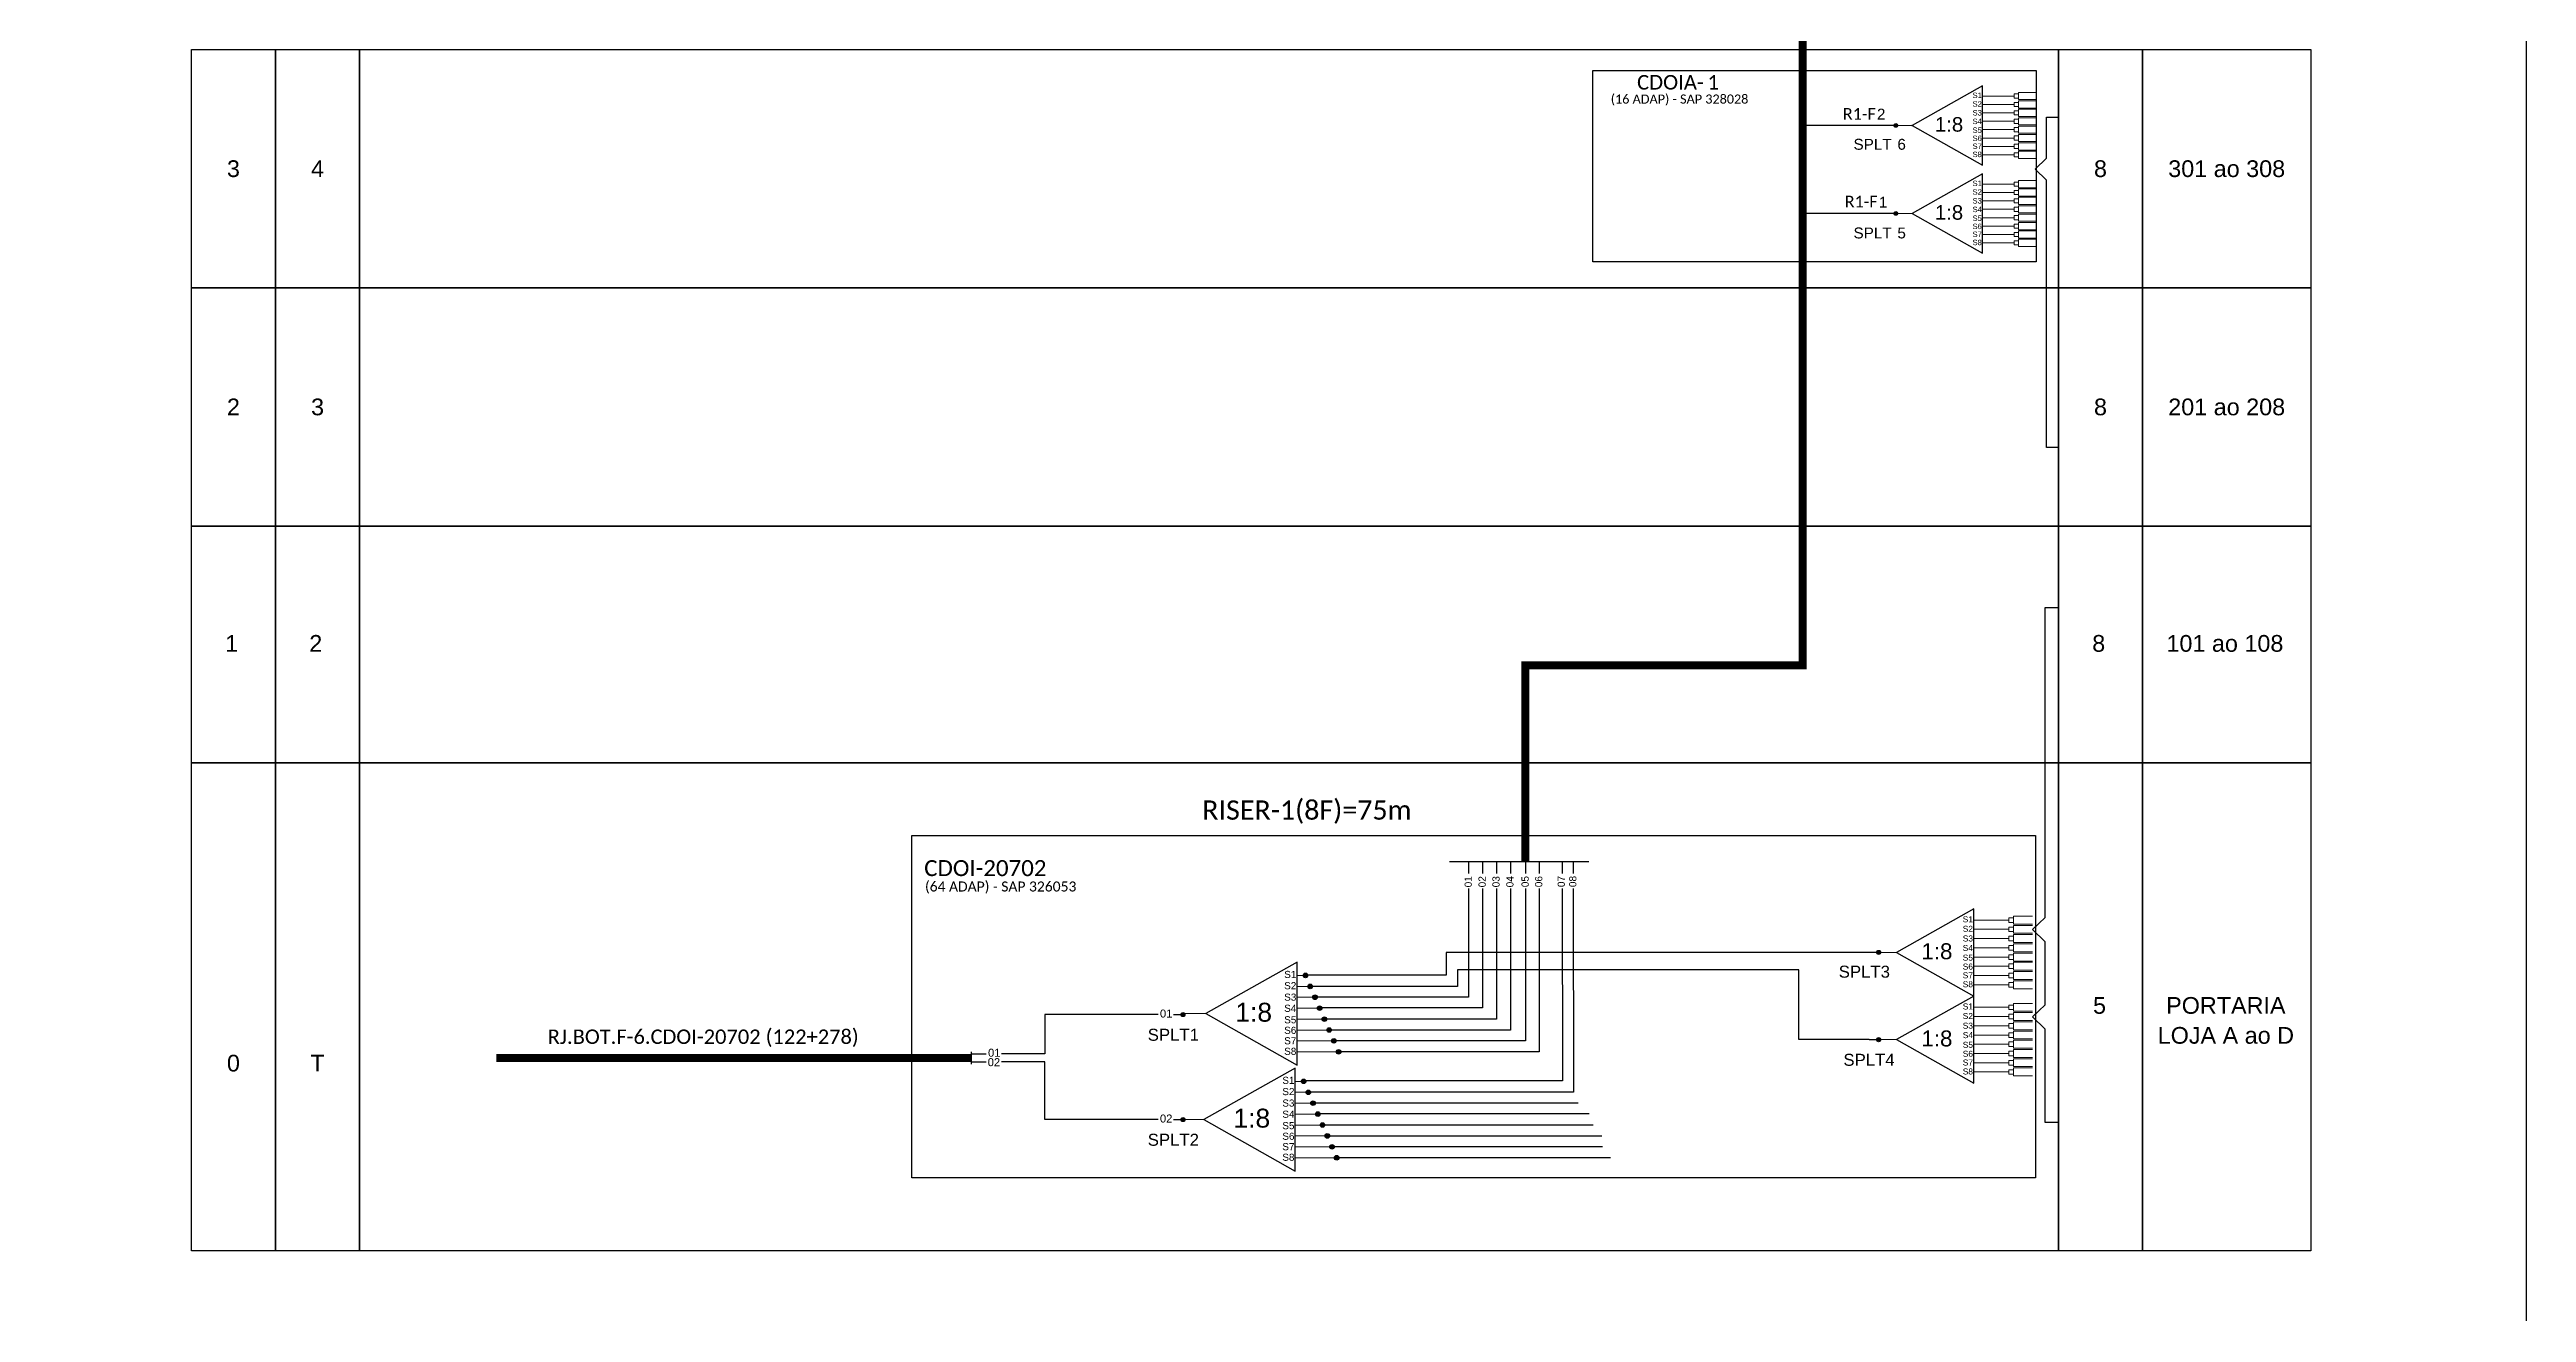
# Model space of a CAD drawing. Extents: x -95 to 749, y 705 to 1978.
# Drawn here: x 510.8 to 749.2, y 946.1 to 1067.6 of the extents above; entities that cross this region are included whole.
import ezdxf
from ezdxf.enums import TextEntityAlignment as Align

# ---------------------------------------------------------------- set-up
doc = ezdxf.new("R2010")
doc.units = 0
doc.styles.add('ARIAL', font='arial.ttf')
doc.styles.get("Standard").update_dxf_attribs({"font": 'arial.ttf'})
doc.styles.add('WMF-Calibri0', font='calibri.ttf')
doc.linetypes.add('RESERVA', pattern='A,0.5,-0.15,["RESERVA",Standard,S=0.18,R=0,X=0,Y=-0.1],-1.3', length=1.95)

# ---------------------------------------------------------------- blocks, each defined once
blk = doc.blocks.new('SPLT_1-8_DIV_DIR')
h = blk.add_hatch(color=3)
h.dxf.hatch_style = 1
edge = h.paths.add_edge_path()
edge.add_arc((12.77, 4.04), 0.242, 0, 360)
h = blk.add_hatch(color=3)
h.dxf.hatch_style = 1
edge = h.paths.add_edge_path()
edge.add_arc((13.27, 2.88), 0.242, 0, 360)
h = blk.add_hatch(color=3)
h.dxf.hatch_style = 1
edge = h.paths.add_edge_path()
edge.add_arc((13.77, 1.73), 0.242, 0, 360)
h = blk.add_hatch(color=3)
h.dxf.hatch_style = 1
edge = h.paths.add_edge_path()
edge.add_arc((14.27, 0.58), 0.242, 0, 360)
h = blk.add_hatch(color=3)
h.dxf.hatch_style = 1
edge = h.paths.add_edge_path()
edge.add_arc((14.77, -0.58), 0.242, 0, 360)
h = blk.add_hatch(color=3)
h.dxf.hatch_style = 1
edge = h.paths.add_edge_path()
edge.add_arc((15.27, -1.73), 0.242, 0, 360)
h = blk.add_hatch(color=3)
h.dxf.hatch_style = 1
edge = h.paths.add_edge_path()
edge.add_arc((15.77, -2.88), 0.242, 0, 360)
h = blk.add_hatch(color=3)
h.dxf.hatch_style = 1
edge = h.paths.add_edge_path()
edge.add_arc((16.27, -4.04), 0.242, 0, 360)
at = {"color": 1}
blk.add_lwpolyline([(11.89, 5.45), (2.22, 0), (11.89, -5.45), (11.89, 5.45)], dxfattribs=at)
at = {"color": 7, "lineweight": 0}
for points in [[(12.77, 4.04), (11.89, 4.04)], [(11.89, 2.88), (13.27, 2.88)], [(11.89, 1.73), (13.77, 1.73)], [(11.89, 0.58), (14.27, 0.58)], [(11.89, -0.58), (14.77, -0.58)], [(11.89, -1.73), (15.27, -1.73)], [(11.89, -2.88), (15.77, -2.88)], [(11.89, -4.04), (16.27, -4.04)]]:
    blk.add_lwpolyline(points, dxfattribs=at)
at = {"color": 1, "lineweight": 0}
blk.add_lwpolyline([(2.22, 0), (0, 0)], dxfattribs=at)
at = {"color": 3}
for centre in [(12.77, 4.04), (13.27, 2.88), (13.77, 1.73), (14.27, 0.58), (14.77, -0.58), (15.27, -1.73), (15.77, -2.88), (16.27, -4.04)]:
    blk.add_circle(centre, 0.242, dxfattribs=at)
at = {"color": 1, "style": 'ARIAL'}
for s, height, p in [('S1', 0.75, (10.52, 3.77)), ('S2', 0.75, (10.52, 2.58)), ('1:8', 2, (5.35, -0.85)), ('S3', 0.75, (10.52, 1.37)), ('S4', 0.75, (10.52, 0.19)), ('S5', 0.75, (10.52, -1.02)), ('S6', 0.75, (10.52, -2.14)), ('S7', 0.75, (10.52, -3.24)), ('S8', 0.75, (10.52, -4.36))]:
    blk.add_text(s, height=height, dxfattribs=at).set_placement(p)
blk = doc.blocks.new('SPLT_1-8_SC-APC')
at = {"color": 1}
blk.add_lwpolyline([(-7.37, -2.1), (-17.04, -7.55), (-7.37, -13), (-7.37, -2.1)], dxfattribs=at)
at = {"color": 3, "lineweight": 0}
for points in [[(-2.41, -3.02), (-2.41, -4)], [(-2.41, -3.02), (0, -3.02)], [(-2.99, -3.51), (-7.37, -3.51)], [(-7.37, -4.66), (-2.99, -4.66)], [(-7.37, -5.82), (-2.99, -5.82)], [(-2.41, -4), (0, -4)], [(-2.41, -4.17), (-2.41, -5.16)], [(-2.41, -4.17), (0, -4.17)], [(-2.41, -5.16), (0, -5.16)], [(-2.41, -5.32), (-2.41, -6.31)], [(-2.41, -5.32), (0, -5.32)], [(-7.37, -6.97), (-2.99, -6.97)], [(-7.37, -8.12), (-2.99, -8.12)], [(-7.37, -9.28), (-2.99, -9.28)], [(-2.41, -6.31), (0, -6.31)], [(-2.41, -6.48), (-2.41, -7.46)], [(-2.41, -6.48), (0, -6.48)], [(-2.41, -7.46), (0, -7.46)], [(-2.41, -7.63), (-2.41, -8.62)], [(-2.41, -7.63), (0, -7.63)], [(-2.41, -8.62), (0, -8.62)], [(-2.41, -8.78), (-2.41, -9.77)], [(-2.41, -8.78), (0, -8.78)], [(-7.37, -10.43), (-2.99, -10.43)], [(-7.37, -11.58), (-2.99, -11.58)], [(-2.41, -9.77), (0, -9.77)], [(-2.41, -9.94), (-2.41, -10.92)], [(-2.41, -9.94), (0, -9.94)], [(-2.41, -10.92), (0, -10.92)], [(-2.41, -11.09), (-2.41, -12.08)], [(-2.41, -11.09), (0, -11.09)], [(-2.41, -12.08), (0, -12.08)]]:
    blk.add_lwpolyline(points, dxfattribs=at)
for points in [[(-2.99, -3.22), (-2.41, -3.22), (-2.41, -3.8), (-2.99, -3.8)], [(-2.99, -4.38), (-2.41, -4.38), (-2.41, -4.95), (-2.99, -4.95)], [(-2.99, -5.53), (-2.41, -5.53), (-2.41, -6.1), (-2.99, -6.1)], [(-2.99, -6.68), (-2.41, -6.68), (-2.41, -7.26), (-2.99, -7.26)], [(-2.99, -7.84), (-2.41, -7.84), (-2.41, -8.41), (-2.99, -8.41)], [(-2.99, -8.99), (-2.41, -8.99), (-2.41, -9.56), (-2.99, -9.56)], [(-2.99, -10.14), (-2.41, -10.14), (-2.41, -10.72), (-2.99, -10.72)], [(-2.99, -11.3), (-2.41, -11.3), (-2.41, -11.87), (-2.99, -11.87)]]:
    blk.add_lwpolyline(points, close=True, dxfattribs=at)
at = {"color": 1, "lineweight": 0}
blk.add_lwpolyline([(-17.04, -7.55), (-19.26, -7.55)], dxfattribs=at)
at = {"color": 1, "style": 'ARIAL'}
for s, height, p in [('S1', 0.75, (-8.74, -3.78)), ('S2', 0.75, (-8.74, -4.97)), ('S3', 0.75, (-8.74, -6.18)), ('1:8', 2, (-13.91, -8.4)), ('S4', 0.75, (-8.74, -7.36)), ('S5', 0.75, (-8.74, -8.57)), ('S6', 0.75, (-8.74, -9.69)), ('S7', 0.75, (-8.74, -10.78)), ('S8', 0.75, (-8.74, -11.9))]:
    blk.add_text(s, height=height, dxfattribs=at).set_placement(p)

msp = doc.modelspace()

# ---------------------------------------------------------------- hatches: boundary and pattern name
h = msp.add_hatch(color=3)
h.dxf.hatch_style = 1
edge = h.paths.add_edge_path()
edge.add_arc((688.55, 1060.3), 0.179, 0, 360)
h = msp.add_hatch(color=3)
h.dxf.hatch_style = 1
edge = h.paths.add_edge_path()
edge.add_arc((688.55, 1051.83), 0.179, 0, 360)
h = msp.add_hatch(color=3)
h.dxf.hatch_style = 1
edge = h.paths.add_edge_path()
edge.add_arc((686.88, 980.74), 0.197, 0, 360)
h = msp.add_hatch(color=3)
h.dxf.hatch_style = 1
edge = h.paths.add_edge_path()
edge.add_arc((619.91, 974.76), 0.197, 0, 360)
h = msp.add_hatch(color=3)
h.dxf.hatch_style = 1
edge = h.paths.add_edge_path()
edge.add_arc((686.88, 972.35), 0.197, 0, 360)
h = msp.add_hatch(color=3)
h.dxf.hatch_style = 1
edge = h.paths.add_edge_path()
edge.add_arc((619.91, 964.66), 0.197, 0, 360)

# ---------------------------------------------------------------- linework, layer by layer
at = {"color": 3}
msp.add_line((599.53, 970.97), (600.97, 970.97), dxfattribs=at)
at = {"color": 2}
for p, q in [((606.62, 970.2), (602.46, 970.2)), ((606.62, 964.66), (606.62, 970.2)), ((617.53, 964.66), (606.62, 964.66))]:
    msp.add_line(p, q, dxfattribs=at)
msp.add_lwpolyline([(-89.32, 705.02), (749.25, 705.02), (749.25, 1299.02), (-89.32, 1299.02), (-89.32, 705.02)])
at = {"color": 5, "const_width": 0.77}
msp.add_lwpolyline([(652.89, 989.47), (652.89, 1008.37), (679.58, 1008.37), (679.58, 1196.97)], dxfattribs=at)
at = {"color": 7}
for points in [[(524.46, 1067.6), (532.56, 1067.6), (532.56, 1044.68), (524.46, 1044.68)], [(532.56, 1067.6), (540.66, 1067.6), (540.66, 1044.68), (532.56, 1044.68)], [(540.66, 1067.6), (704.19, 1067.6), (704.19, 1044.68), (540.66, 1044.68)], [(704.19, 1067.6), (712.29, 1067.6), (712.29, 1044.68), (704.19, 1044.68)], [(712.29, 1067.6), (728.49, 1067.6), (728.49, 1044.68), (712.29, 1044.68)], [(524.46, 1044.68), (532.56, 1044.68), (532.56, 1021.76), (524.46, 1021.76)], [(532.56, 1044.68), (540.66, 1044.68), (540.66, 1021.76), (532.56, 1021.76)], [(540.66, 1044.68), (704.19, 1044.68), (704.19, 1021.76), (540.66, 1021.76)], [(704.19, 1044.68), (712.29, 1044.68), (712.29, 1021.76), (704.19, 1021.76)], [(712.29, 1044.68), (728.49, 1044.68), (728.49, 1021.76), (712.29, 1021.76)], [(524.46, 1021.76), (532.56, 1021.76), (532.56, 998.97), (524.46, 998.97)], [(532.56, 1021.76), (540.66, 1021.76), (540.66, 998.97), (532.56, 998.97)], [(540.66, 1021.76), (704.19, 1021.76), (704.19, 998.97), (540.66, 998.97)], [(704.19, 1021.76), (712.29, 1021.76), (712.29, 998.97), (704.19, 998.97)], [(712.29, 1021.76), (728.49, 1021.76), (728.49, 998.97), (712.29, 998.97)], [(524.46, 998.97), (532.56, 998.97), (532.56, 952.04), (524.46, 952.04)], [(532.56, 998.97), (540.66, 998.97), (540.66, 952.04), (532.56, 952.04)], [(540.66, 998.97), (704.19, 998.97), (704.19, 952.04), (540.66, 952.04)], [(704.19, 998.97), (712.29, 998.97), (712.29, 952.04), (704.19, 952.04)], [(712.29, 998.97), (728.49, 998.97), (728.49, 952.04), (712.29, 952.04)]]:
    msp.add_lwpolyline(points, close=True, dxfattribs=at)
at = {"color": 1}
for points in [[(702.04, 1048.86), (702.04, 1048.86), (702.04, 1047.19), (659.36, 1047.19), (659.36, 1065.58), (664.85, 1065.58)], [(599.53, 971.19), (599.53, 969.98)]]:
    msp.add_lwpolyline(points, dxfattribs=at)
for points in [[(659.36, 1065.58), (702.04, 1065.58), (702.04, 1047.19), (659.36, 1047.19)], [(593.83, 992), (701.99, 992), (701.99, 959.05), (593.83, 959.05)]]:
    msp.add_lwpolyline(points, close=True, dxfattribs=at)
at = {"color": 3}
for points in [[(704.19, 1029.31), (703.04, 1029.31), (703.03, 1055.03), (701.94, 1056.09), (703.03, 1057.14), (703.03, 1061.09), (704.19, 1061.09)], [(704.19, 964.38), (702.92, 964.38), (702.92, 973.37), (701.71, 974.54), (702.92, 975.7), (702.92, 981.76), (701.71, 982.93), (702.92, 984.09), (702.92, 1013.92), (704.19, 1013.92)], [(677.01, 980.74), (645.26, 980.74), (645.25, 978.55), (631.92, 978.55)], [(686.88, 980.74), (677.01, 980.74)], [(617.53, 974.76), (606.62, 974.76), (606.62, 970.97), (602.45, 970.97)], [(618.99, 974.76), (619.91, 974.76)]]:
    msp.add_lwpolyline(points, dxfattribs=at)
at = {"color": 5}
for points in [[(688.55, 1060.3), (679.58, 1060.3)], [(688.55, 1051.83), (679.58, 1051.83)], [(658.98, 989.47), (645.59, 989.47)], [(647.41, 989.47), (647.41, 988.33)], [(648.76, 989.47), (648.76, 988.33)], [(650.1, 989.47), (650.1, 988.33)], [(651.44, 989.47), (651.44, 988.34)], [(652.89, 989.47), (652.89, 988.34)], [(654.2, 989.47), (654.2, 988.34)], [(656.41, 989.47), (656.41, 988.34)], [(657.48, 989.47), (657.48, 988.34)], [(656.41, 986.89), (656.44, 968.37), (631.75, 968.37)], [(657.49, 986.9), (657.52, 967.28), (632.2, 967.28)], [(647.41, 986.88), (647.41, 976.42), (632.83, 976.42)], [(648.76, 986.88), (648.75, 975.4), (633.29, 975.4)], [(650.1, 986.88), (650.1, 974.31), (633.74, 974.31)], [(651.44, 986.89), (651.44, 973.26), (634.2, 973.26)], [(652.89, 986.89), (652.89, 972.22), (634.65, 972.22)], [(654.2, 986.89), (654.2, 971.17), (635.11, 971.17)], [(631.49, 978.55), (631.48, 978.55)], [(631.31, 968.37), (631.31, 968.37)]]:
    msp.add_lwpolyline(points, dxfattribs=at)
at = {"color": 2}
for points in [[(685.96, 972.35), (679.19, 972.35), (679.19, 979.07), (646.34, 979.07), (646.34, 977.47), (632.38, 977.47)], [(685.96, 972.35), (686.88, 972.35)], [(599.53, 970.2), (600.97, 970.2)], [(618.99, 964.66), (619.91, 964.66)]]:
    msp.add_lwpolyline(points, dxfattribs=at)
at = {"color": 1, "const_width": 0.77}
msp.add_lwpolyline([(553.81, 970.59), (599.53, 970.59)], dxfattribs=at)
at = {"color": 252, "linetype": 'RESERVA', "ltscale": 4}
for points in [[(657.95, 966.24), (632.66, 966.24)], [(659.02, 965.21), (633.11, 965.21)], [(659.39, 964.12), (633.57, 964.12)], [(660.25, 963.07), (634.02, 963.07)], [(660.31, 962.04), (634.48, 962.04)], [(661.06, 960.98), (634.93, 960.98)]]:
    msp.add_lwpolyline(points, dxfattribs=at)
at = {"color": 3}
for centre, radius in [((688.55, 1060.3), 0.179), ((688.55, 1051.83), 0.179), ((686.88, 980.74), 0.197), ((619.91, 974.76), 0.197), ((686.88, 972.35), 0.197), ((619.91, 964.66), 0.197)]:
    msp.add_circle(centre, radius, dxfattribs=at)
msp.add_point((690.11, 1060.3))
at = {"color": 7}
for p in [(524.46, 1044.68), (524.46, 1021.76), (524.46, 998.97)]:
    msp.add_point(p, dxfattribs=at)

# ---------------------------------------------------------------- block references
at = {"color": 3}
for p, xscale, yscale, zscale in [((702.04, 1065.58), 0.7, 0.7, 0.7), ((702.04, 1057.11), 0.7, 0.7, 0.7), ((701.71, 986.55), 0.77, 0.77, 0.77), ((701.71, 978.16), 0.77, 0.77, 0.77)]:
    msp.add_blockref('SPLT_1-8_SC-APC', p, dxfattribs=dict(at, xscale=xscale, yscale=yscale, zscale=zscale))
at = {"xscale": 0.9099999999999999, "yscale": 0.9099999999999999, "zscale": 0.9099999999999999}
for p in [(620.09, 974.85), (619.91, 964.66)]:
    msp.add_blockref('SPLT_1-8_DIV_DIR', p, dxfattribs=at)

# ---------------------------------------------------------------- texts
at = {"color": 1, "style": 'WMF-Calibri0'}
for s, height, p in [('CDOIA-', 1.4, (663.63, 1063.75)), ('1', 1.4, (670.4, 1063.75)), ('CDOI-20702', 1.54, (595.01, 988.08))]:
    msp.add_text(s, height=height, dxfattribs=at).set_placement(p)
for s, height, p in [('(16 ADAP) - SAP 328028', 0.875, (667.72, 1062.4)), ('(64 ADAP) - SAP 326053', 0.9625, (602.37, 986.6))]:
    msp.add_text(s, height=height, dxfattribs=at).set_placement(p, align=Align.CENTER)
at = {"color": 5, "style": 'WMF-Calibri0'}
for s, height, p in [('R1-F', 1.12, (683.44, 1060.85)), ('R1-F', 1.12, (683.62, 1052.42)), ('RISER-1(8F)=75m', 1.852, (621.77, 993.51))]:
    msp.add_text(s, height=height, dxfattribs=at).set_placement(p)
at = {"color": 5, "style": 'ARIAL'}
for s, p in [('2', (687.13, 1060.86)), ('1', (687.32, 1052.39))]:
    msp.add_text(s, height=1.05, dxfattribs=at).set_placement(p, align=Align.CENTER)
at = {"color": 7, "style": 'ARIAL'}
for s, p in [('SPLT', (686.3, 1057.96)), ('6', (689.1, 1057.96)), ('SPLT', (686.3, 1049.43)), ('5', (689.1, 1049.43))]:
    msp.add_text(s, height=1.05, dxfattribs=at).set_placement(p, align=Align.CENTER)
for s, p in [('3', (528.51, 1056.14)), ('4', (536.61, 1056.14)), ('8', (708.24, 1056.14)), ('301 ao 308', (720.39, 1056.14)), ('2', (528.51, 1033.22)), ('3', (536.61, 1033.22)), ('8', (708.24, 1033.22)), ('201 ao 208', (720.39, 1033.22)), ('1', (528.34, 1010.47)), ('2', (536.44, 1010.47)), ('8', (708.07, 1010.47)), ('101 ao 108', (720.22, 1010.47)), ('5', (708.15, 975.64)), ('PORTARIA', (720.31, 975.64)), ('LOJA A ao D', (720.31, 972.76)), ('0', (528.51, 970.09)), ('T', (536.61, 970.09))]:
    msp.add_text(s, height=1.61, dxfattribs=at).set_placement(p, align=Align.MIDDLE_CENTER)
at = {"style": 'ARIAL'}
for s, p in [('01', (647.37, 987.54)), ('02', (648.71, 987.54)), ('03', (650.05, 987.54)), ('04', (651.39, 987.54)), ('05', (652.85, 987.55)), ('06', (654.16, 987.55)), ('07', (656.33, 987.56)), ('08', (657.44, 987.56))]:
    msp.add_text(s, height=0.694, rotation=90, dxfattribs=at).set_placement(p, align=Align.MIDDLE_CENTER)
for s, p in [('SPLT3', (685.51, 978.31)), ('SPLT1', (618.99, 972.24)), ('SPLT4', (685.96, 969.83)), ('SPLT2', (618.99, 962.14))]:
    msp.add_text(s, height=1.155, dxfattribs=at).set_placement(p, align=Align.CENTER)
for s, p in [('01', (618.3, 974.86)), ('02', (601.72, 970.18)), ('01', (601.75, 971.09)), ('02', (618.3, 964.76))]:
    msp.add_text(s, height=0.77, dxfattribs=at).set_placement(p, align=Align.MIDDLE_CENTER)
at = {"color": 1, "style": 'WMF-Calibri0'}
msp.add_text('RJ.BOT.F-6.CDOI-20702 (122+278)', height=1.386, dxfattribs=at).set_placement((573.73, 972.63, 1.54), align=Align.MIDDLE_CENTER)

doc.saveas('drawing.dxf')
